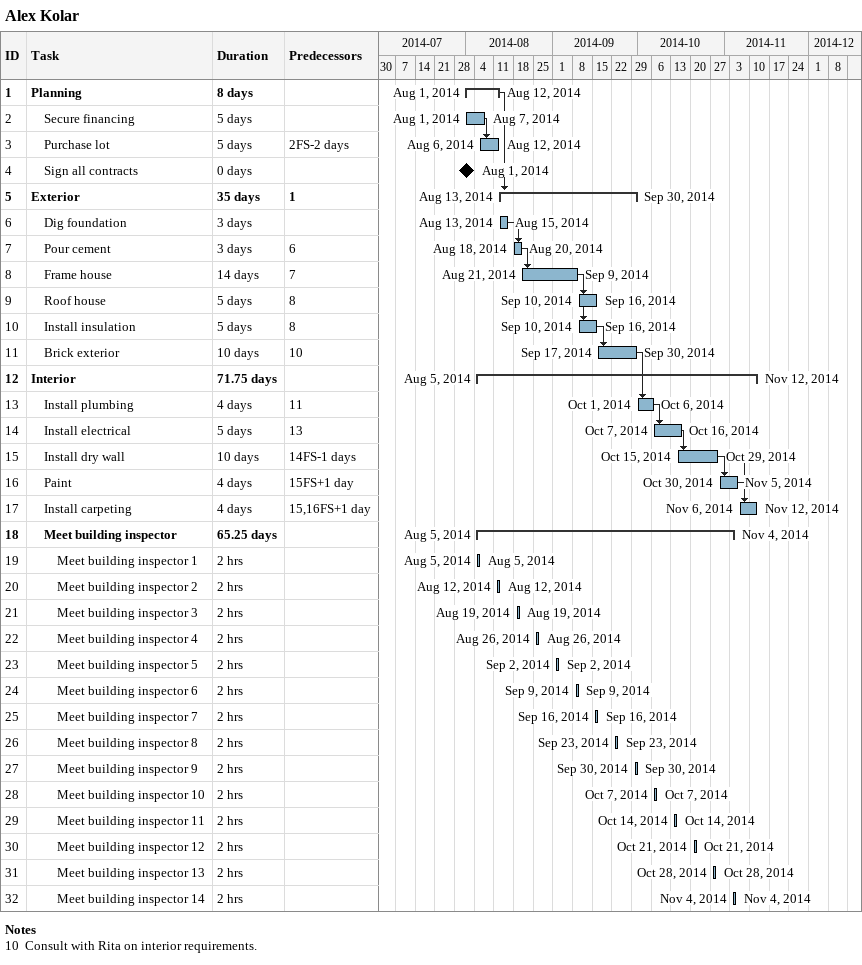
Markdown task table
Alex Kolar

| ID | Level | Task | Duration | Start | Finish | Predecessors |
|---|---|---|---|---|---|---|
| 1 | 1 | **Planning** | 8d | 2014-08-01 | 2014-08-12 |  |
| 2 | 2 | Secure financing | 5d | 2014-08-01 | 2014-08-07 |  |
| 3 | 2 | Purchase lot | 5d | 2014-08-06 | 2014-08-12 | 2FS-2d |
| 4 | 2 | Sign all contracts | 0d | 2014-08-01 | 2014-08-01 |  |
| 5 | 1 | **Exterior** | 35d | 2014-08-13 | 2014-09-30 | 1 |
| 6 | 2 | Dig foundation | 3d | 2014-08-13 | 2014-08-15 |  |
| 7 | 2 | Pour cement | 3d | 2014-08-18 | 2014-08-20 | 6 |
| 8 | 2 | Frame house | 14d | 2014-08-21 | 2014-09-09 | 7 |
| 9 | 2 | Roof house | 5d | 2014-09-10 | 2014-09-16 | 8 |
| 10 | 2 | Install insulation | 5d | 2014-09-10 | 2014-09-16 | 8 |
| 11 | 2 | Brick exterior | 10d | 2014-09-17 | 2014-09-30 | 10 |
| 12 | 1 | **Interior** | 71.75d | 2014-08-05 | 2014-11-12 |  |
| 13 | 2 | Install plumbing | 4d | 2014-10-01 | 2014-10-06 | 11 |
| 14 | 2 | Install electrical | 5d | 2014-10-07 | 2014-10-16 | 13 |
| 15 | 2 | Install dry wall | 10d | 2014-10-15 | 2014-10-29 | 14FS-1d |
| 16 | 2 | Paint | 4d | 2014-10-30 | 2014-11-05 | 15FS+1d |
| 17 | 2 | Install carpeting | 4d | 2014-11-06 | 2014-11-12 | 15, 16FS+1d |
| 18 | 2 | **Meet building inspector** | 65.25d | 2014-08-05 | 2014-11-04 |  |
| 19 | 3 | Meet building inspector 1 | 2h | 2014-08-05 | 2014-08-05 |  |
| 20 | 3 | Meet building inspector 2 | 2h | 2014-08-12 | 2014-08-12 |  |
| 21 | 3 | Meet building inspector 3 | 2h | 2014-08-19 | 2014-08-19 |  |
| 22 | 3 | Meet building inspector 4 | 2h | 2014-08-26 | 2014-08-26 |  |
| 23 | 3 | Meet building inspector 5 | 2h | 2014-09-02 | 2014-09-02 |  |
| 24 | 3 | Meet building inspector 6 | 2h | 2014-09-09 | 2014-09-09 |  |
| 25 | 3 | Meet building inspector 7 | 2h | 2014-09-16 | 2014-09-16 |  |
| 26 | 3 | Meet building inspector 8 | 2h | 2014-09-23 | 2014-09-23 |  |
| 27 | 3 | Meet building inspector 9 | 2h | 2014-09-30 | 2014-09-30 |  |
| 28 | 3 | Meet building inspector 10 | 2h | 2014-10-07 | 2014-10-07 |  |
| 29 | 3 | Meet building inspector 11 | 2h | 2014-10-14 | 2014-10-14 |  |
| 30 | 3 | Meet building inspector 12 | 2h | 2014-10-21 | 2014-10-21 |  |
| 31 | 3 | Meet building inspector 13 | 2h | 2014-10-28 | 2014-10-28 |  |
| 32 | 3 | Meet building inspector 14 | 2h | 2014-11-04 | 2014-11-04 |  |

Notes
- 10: Consult with Rita on interior requirements.
